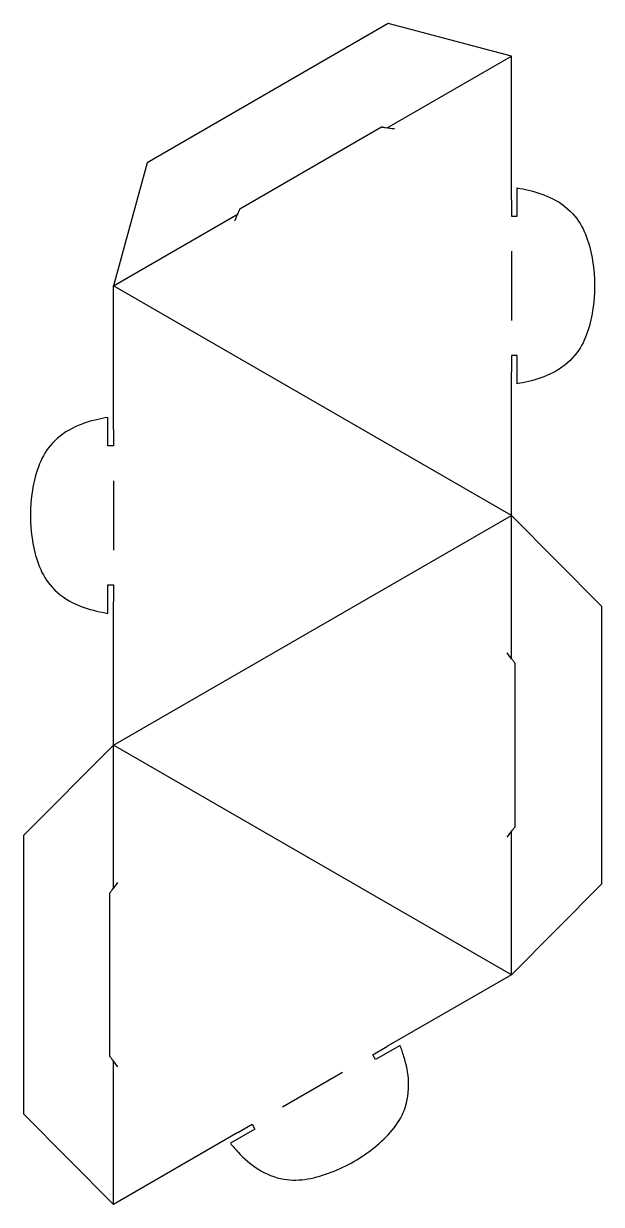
# Model space of a CAD drawing. Extents: x 2 to 98, y 100 to 296.
import ezdxf

# ---------------------------------------------------------------- set-up
doc = ezdxf.new("R2010")
doc.units = 0
doc.layers.get('0').update_dxf_attribs({"linetype": 'CONTINUOUS'})

msp = doc.modelspace()

# ---------------------------------------------------------------- linework, layer by layer
at = {"color": 5}
for p, q in [((62.661718, 295.566653), (22.844253, 272.578029)), ((83.050617, 290.190319), (62.661718, 295.566653)), ((83.041338, 266.440904), (83.040773, 290.184639)), ((38.177343, 264.966025), (61.596208, 278.486914)), ((22.844253, 272.578029), (17.305846, 252.232559)), ((83.958326, 263.721566), (83.958326, 268.418963)), ((83.041326, 266.440916), (83.04048, 263.721566)), ((83.04048, 263.721566), (83.958326, 263.721566)), ((17.305401, 228.500196), (17.305965, 252.24393)), ((83.958326, 240.732196), (83.039605, 240.732196)), ((83.039605, 240.732196), (83.040451, 238.012846)), ((83.958326, 236.03481), (83.958326, 240.732196)), ((83.040895, 214.269112), (83.04033, 238.012846)), ((16.388413, 225.780858), (16.388413, 230.478255)), ((17.305412, 228.500208), (17.306259, 225.780858)), ((17.306259, 225.780858), (16.388413, 225.780858)), ((83.040895, 214.28048), (97.891386, 199.311343)), ((16.388413, 198.094102), (16.388413, 202.791487)), ((16.388413, 202.791487), (17.307134, 202.791487)), ((17.307134, 202.791487), (17.306287, 200.072138)), ((17.305844, 176.328404), (17.306409, 200.072138)), ((97.891386, 199.311343), (97.891386, 153.334095)), ((83.632652, 162.80694), (83.632652, 189.848714)), ((17.305723, 176.328402), (2.455232, 161.359264)), ((2.455232, 161.359264), (2.455232, 115.382019)), ((97.891386, 153.334095), (83.040895, 138.364958)), ((16.713965, 124.854861), (16.713965, 151.896638)), ((83.040773, 138.376323), (62.477814, 126.504944)), ((60.122424, 125.145897), (62.477873, 126.50484)), ((60.581786, 124.350262), (60.122424, 125.145897)), ((64.649841, 126.698955), (60.581786, 124.350262)), ((2.455232, 115.382019), (17.305723, 100.412882)), ((37.858881, 112.290046), (40.213483, 113.650456)), ((40.213483, 113.650456), (40.672408, 112.855577)), ((37.858898, 112.290043), (17.295938, 100.418664)), ((40.672408, 112.855577), (36.604341, 110.506878))]:
    msp.add_line(p, q, dxfattribs=at)
at = {"color": 1}
for p, q in [((62.48772, 278.318837), (83.050676, 290.190214)), ((17.305846, 252.232559), (37.868804, 264.103935)), ((83.040175, 257.952984), (83.03961, 246.500677)), ((83.040773, 214.28048), (17.305844, 252.232559)), ((17.306564, 220.012275), (17.307128, 208.559966)), ((17.305844, 176.328402), (83.040773, 214.28048)), ((83.041338, 190.536749), (83.040773, 214.28048)), ((17.30528, 152.584671), (17.305844, 176.328402)), ((83.040773, 138.376323), (17.305844, 176.328402)), ((83.040895, 138.364958), (83.04033, 162.108691)), ((17.305723, 100.412882), (17.306287, 124.156612)), ((45.209071, 116.535009), (55.126777, 122.261651))]:
    msp.add_line(p, q, dxfattribs=at)
at = {"color": 5}
for points, knots in [([(61.596208, 278.486914), (61.622614, 278.483495), (61.833864, 278.456148), (62.546834, 278.363849), (63.233397, 278.274969), (63.735117, 278.210018)], [0, 0, 0, 0, 0.07988, 0.639039, 2.156757, 2.156757, 2.156757, 2.156757]), ([(83.958326, 268.418963), (84.592076, 268.301344), (86.624108, 267.924212), (90.09486, 266.790686), (94.7116, 263.262028), (96.878998, 256.218353), (96.879414, 248.245414), (94.710739, 241.201834), (90.094686, 237.671395), (86.624289, 236.533396), (84.592078, 236.153334), (83.958326, 236.03481)], [0, 0, 0, 0, 1.933904, 6.200793, 10.858935, 18.766132, 27.04286, 34.949974, 39.609781, 43.878289, 45.812687, 45.812687, 45.812687, 45.812687]), ([(37.347686, 262.975227), (37.542297, 263.442204), (37.808606, 264.081226), (38.085159, 264.744825), (38.1671, 264.941447), (38.177343, 264.966025)], [0, 0, 0, 0, 1.517719, 2.076879, 2.156759, 2.156759, 2.156759, 2.156759]), ([(16.388413, 230.478255), (15.754663, 230.360635), (13.722631, 229.983504), (10.251879, 228.849978), (5.635138, 225.321319), (3.467741, 218.277644), (3.467324, 210.304705), (5.636, 203.261125), (10.252052, 199.730687), (13.722449, 198.592688), (15.754661, 198.212625), (16.388413, 198.094102)], [0, 0, 0, 0, 1.933904, 6.200793, 10.858935, 18.766132, 27.042861, 34.949974, 39.609781, 43.878289, 45.812687, 45.812687, 45.812687, 45.812687]), ([(83.632652, 189.848714), (83.616489, 189.869874), (83.48718, 190.039148), (83.050762, 190.61045), (82.630507, 191.160592), (82.323398, 191.562619)], [0, 0, 0, 0, 0.07988, 0.63904, 2.15676, 2.15676, 2.15676, 2.15676]), ([(82.323398, 161.093038), (82.630507, 161.495065), (83.050762, 162.045206), (83.48718, 162.616507), (83.616489, 162.785781), (83.632652, 162.80694)], [0, 0, 0, 0, 1.517719, 2.076878, 2.156758, 2.156758, 2.156758, 2.156758]), ([(16.713965, 151.896638), (16.730128, 151.917798), (16.859438, 152.087072), (17.295856, 152.658372), (17.71611, 153.208514), (18.023219, 153.61054)], [0, 0, 0, 0, 0.07988, 0.639039, 2.156758, 2.156758, 2.156758, 2.156758]), ([(36.604341, 110.506878), (37.023078, 110.016844), (38.365699, 108.445618), (41.082737, 106.006621), (46.447016, 103.772735), (53.630716, 105.417552), (60.535692, 109.403661), (65.551276, 114.803578), (66.300697, 120.566417), (65.551035, 124.140869), (64.864073, 126.090847), (64.649841, 126.698955)], [0, 0, 0, 0, 1.933904, 6.200793, 10.858936, 18.766134, 27.042863, 34.949977, 39.609784, 43.878293, 45.812691, 45.812691, 45.812691, 45.812691]), ([(18.023219, 123.14096), (17.71611, 123.542986), (17.295856, 124.093127), (16.859438, 124.664428), (16.730128, 124.833702), (16.713965, 124.854861)], [0, 0, 0, 0, 1.517719, 2.076878, 2.156758, 2.156758, 2.156758, 2.156758])]:
    msp.add_open_spline(points, degree=3, knots=knots, dxfattribs=at)

doc.saveas('drawing.dxf')
